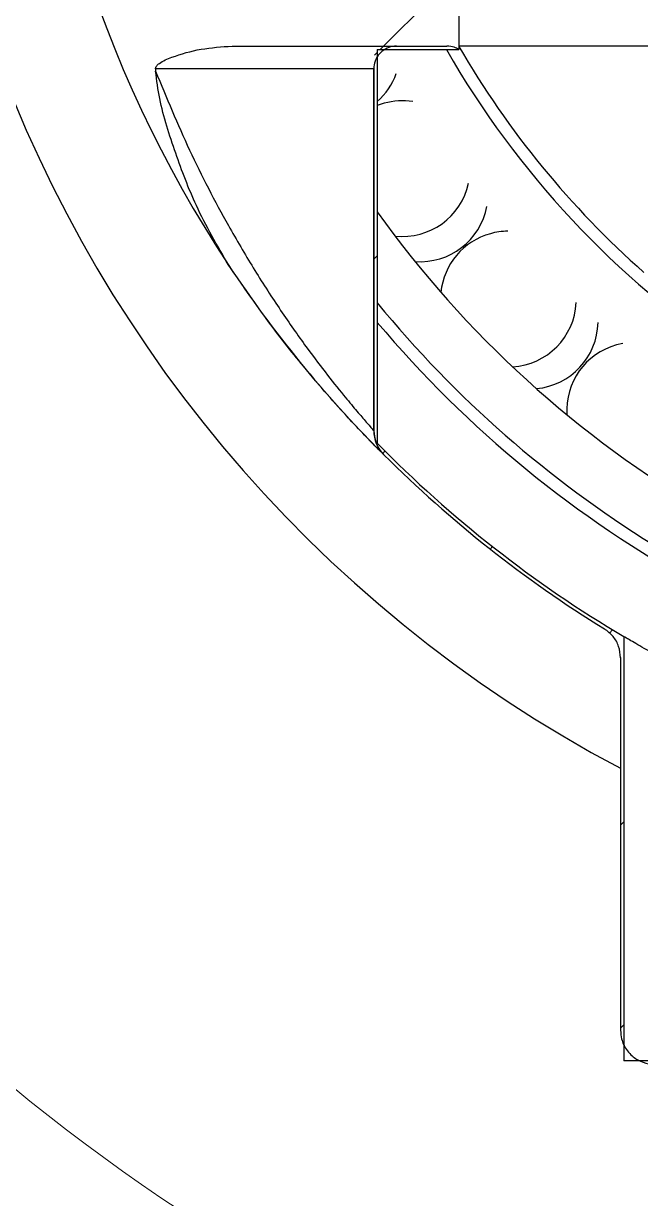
# Model space of a CAD drawing. Header units: millimetres. Extents: x 2 to 1187, y 2 to 839.
# Drawn here: x 152.16 to 165.79, y 420.16 to 446.13 of the extents above; entities that cross this region are included whole.
import ezdxf

# ---------------------------------------------------------------- set-up
doc = ezdxf.new("R2010")
doc.units = ezdxf.units.MM
doc.dimstyles.new('SLDDIMSTYLE0', dxfattribs={"dimtxt": 0.18, "dimasz": 3.302, "dimexe": 0, "dimexo": 0.0625, "dimgap": 0, "dimtad": 0, "dimtih": 1, "dimtoh": 1, "dimdec": 0, "dimrnd": 1e-09, "dimzin": 0, "dimdsep": 46, "dimtxsty": 'Standard', "dimsah": 1, "dimcen": 0.09, "dimadec": 0, "dimazin": 0, "dimtfac": 3.302, "dimtdec": 0, "dimtofl": 0, "dimtmove": 0, "dimatfit": 3, "dimfxl": 1, "dimfrac": 2, "dimtolj": 1, "dimtzin": 0, "dimarcsym": 0})

# ---------------------------------------------------------------- blocks, each defined once
blk = doc.blocks.new('SW_HATCH_1')
at = {"color": 0, "linetype": 'Continuous', "lineweight": 18}
for p, q in [((-7.14, -34.08), (-1.466, -28.407)), ((-7.265, -34.206), (-7.206, -34.147)), ((-7.281, -38.712), (-7.206, -38.637)), ((-7.086, -43.007), (-7.035, -42.956)), ((-4.71, -45.121), (-4.656, -45.067)), ((-2.078, -46.979), (-2.005, -46.906)), ((-1.831, -51.222), (-1.756, -51.147)), ((-1.831, -55.712), (-1.756, -55.637))]:
    blk.add_line(p, q, dxfattribs=at)

msp = doc.modelspace()

# ---------------------------------------------------------------- linework, layer by layer
at = {"color": 7, "linetype": 'Continuous', "lineweight": 25}
for p, q in [((161.7774, 455.6256), (161.7774, 445.5516)), ((156.7703, 445.6266), (160.3985, 445.6266)), ((160.401, 445.6266), (161.5173, 445.6266)), ((161.7774, 445.6266), (161.7779, 445.6266)), ((161.7774, 445.6266), (161.7779, 445.6257)), ((161.7779, 445.6266), (161.7779, 445.6257)), ((161.7779, 445.6266), (161.7807, 445.6266)), ((161.7779, 445.6257), (161.7807, 445.6209)), ((161.7807, 445.6266), (161.7807, 445.6209)), ((167.4645, 445.6266), (161.7807, 445.6266)), ((159.976, 445.5516), (161.7807, 445.5516)), ((159.976, 445.5516), (159.976, 436.8491)), ((159.8985, 445.1266), (155.078, 445.1266)), ((155.078, 445.1266), (155.078, 445.0744)), ((159.8985, 437.1297), (159.8985, 445.1266)), ((159.901, 445.1266), (159.8985, 445.1266)), ((159.901, 445.1266), (159.901, 437.1273)), ((160.1309, 444.3644), (159.976, 444.3124)), ((165.3999, 439.055), (165.2632, 439.0241)), ((159.8985, 437.1297), (159.901, 437.1273)), ((160.1215, 436.596), (160.1188, 436.5987)), ((165.4264, 432.5759), (165.4264, 423.2016)), ((165.3479, 432.1129), (165.3479, 423.8766)), ((165.3514, 432.1106), (165.3514, 423.8766)), ((165.3479, 423.8766), (165.3514, 423.8766)), ((169.1778, 423.2016), (165.4264, 423.2016))]:
    msp.add_line(p, q, dxfattribs=at)
at = {"color": 7, "linetype": 'Continuous', "lineweight": 18}
msp.add_circle((179.0979, 455.6266), 42.7508, dxfattribs=at)
at = {"color": 7, "linetype": 'Continuous', "lineweight": 25}
for centre, radius, start, end in [((179.0979, 455.6266), 56.25, 154.83497, 352.33774), ((179.0979, 455.6266), 29.375, 154.83497, 242.08993), ((179.0979, 455.6266), 26.875, 180.00212, 213.53281), ((179.0979, 455.6266), 20, 210.01885, 228.59038), ((179.0979, 455.6266), 20.275, 209.79626, 236.2982), ((158.9883, 445.5343), 1.5, 311.18379, 339.90039), ((160.5303, 442.9186), 1.5, 81.13817, 105.44097), ((160.5303, 442.9186), 1.5, 263.98621, 347.63851), ((160.9237, 442.3621), 1.5, 265.72178, 349.37408), ((179.0979, 455.6266), 23.5, 215.54111, 239.83967), ((162.8752, 440.0358), 1.5, 105.44097, 174.26415), ((162.8752, 440.0358), 1.5, 90.61185, 105.44097), ((179.0979, 455.6266), 26.875, 213.53281, 224.88506), ((179.0979, 455.6266), 24.725, 219.34126, 238.20334), ((162.8752, 440.0358), 1.5, 273.4599, 357.1122), ((179.0979, 455.6266), 25, 220.10398, 241.2702), ((163.3548, 439.5516), 1.5, 275.19546, 358.84776), ((165.6626, 437.5782), 1.5, 105.44097, 183.73783), ((160.6485, 437.1297), 0.75, 180, 225.07354), ((179.0979, 455.6266), 26.8, 224.47924, 239.32753), ((179.0979, 455.6266), 26.875, 225.08164, 238.34747)]:
    msp.add_arc(centre, radius, start, end, dxfattribs=at)
for points, knots in [([(155.078, 445.1266), (155.0792, 445.1368), (155.082, 445.1605), (155.1102, 445.2034), (155.2194, 445.2946), (155.5496, 445.429), (156.0852, 445.581), (156.5397, 445.6112), (156.7703, 445.6266)], [0, 0, 0, 0, 0.0167781, 0.0390478, 0.0823418, 0.2502389, 0.6195707, 1, 1, 1, 1]), ([(160.401, 445.6266), (160.3998, 445.6266), (160.3427, 445.6264), (160.2287, 445.6061), (160.0798, 445.5222), (159.9809, 445.4093), (159.9172, 445.2761), (159.901, 445.1837), (159.901, 445.1271), (159.901, 445.1266)], [0, 0, 0, 0, 0.0046072, 0.2193349, 0.4340614, 0.648769, 0.7831566, 0.9978018, 1, 1, 1, 1]), ([(161.7807, 445.5516), (161.7782, 445.5531), (161.7458, 445.5729), (161.6614, 445.6133), (161.5717, 445.6215), (161.5173, 445.6266)], [0, 0, 0, 0, 0.0318825, 0.4118483, 1, 1, 1, 1]), ([(156.6957, 440.7804), (156.4426, 441.2153), (155.9805, 442.0094), (155.5147, 443.2624), (155.1872, 444.2523), (155.105, 444.8709), (155.078, 445.0744)], [0, 0, 0, 0, 0.3260141, 0.5952914, 0.8668755, 1, 1, 1, 1]), ([(155.078, 445.0744), (155.3206, 444.4881), (155.8057, 443.3162), (156.556, 441.8715), (157.2342, 440.7172), (157.8048, 439.8304), (158.3437, 439.059), (158.8299, 438.4142), (159.2117, 437.935), (159.5077, 437.5798), (159.6886, 437.369), (159.8491, 437.1851), (159.8778, 437.1529), (159.8985, 437.1297)], [0, 0, 0, 0, 0.15964144, 0.31911568, 0.4135887, 0.50824994, 0.60242568, 0.68053695, 0.75854122, 0.81822299, 0.8778552, 0.91231461, 1, 1, 1, 1]), ([(160.0546, 436.6631), (160.041, 436.6767), (160.0023, 436.7153), (159.7523, 436.9693), (159.4998, 437.2357), (159.2066, 437.5531), (158.8788, 437.9166), (158.2627, 438.6406), (157.5169, 439.5849), (156.9696, 440.3817), (156.6957, 440.7804)], [0, 0, 0, 0, 0.0711653, 0.2010048, 0.331017, 0.3377104, 0.4708536, 0.6041565, 0.8018956, 1, 1, 1, 1]), ([(159.901, 437.1273), (159.9093, 437.0431), (159.926, 436.8746), (160.026, 436.6983), (160.1024, 436.6165), (160.1215, 436.596)], [0, 0, 0, 0, 0.4284832, 0.8569634, 1, 1, 1, 1]), ([(165.3514, 432.1106), (165.3429, 432.1947), (165.326, 432.3629), (165.1985, 432.593), (165.0631, 432.6969), (164.9948, 432.7493)], [0, 0, 0, 0, 0.3312477, 0.66249213, 1, 1, 1, 1]), ([(167.0979, 431.667), (166.9853, 431.7226), (166.6109, 431.9075), (166.1413, 432.165), (165.7048, 432.4108), (165.4566, 432.5582), (165.4434, 432.566), (165.4375, 432.5694)], [0, 0, 0, 0, 0.10183377, 0.33849654, 0.5760446, 0.81248428, 1, 1, 1, 1]), ([(165.3514, 432.1106), (165.3474, 432.1132), (165.3429, 432.1162), (165.3493, 432.112), (165.35, 432.1116)], [0, 0, 0, 0, 0.8817184, 1, 1, 1, 1]), ([(165.3514, 423.8766), (165.3563, 423.8118), (165.3677, 423.6628), (165.4566, 423.4761), (165.599, 423.3067), (165.7854, 423.181), (165.9731, 423.1301), (166.0794, 423.1272), (166.1016, 423.1266)], [0, 0, 0, 0, 0.1652545, 0.3797423, 0.5139122, 0.728524, 0.9431343, 1, 1, 1, 1])]:
    msp.add_open_spline(points, degree=3, knots=knots, dxfattribs=at)

# ---------------------------------------------------------------- block references
at = {"color": 7, "linetype": 'Continuous', "lineweight": 18}
msp.add_blockref('SW_HATCH_1', (167.1822, 479.6319), dxfattribs=at)

# ---------------------------------------------------------------- leaders
at = {"color": 7, "linetype": 'Continuous', "lineweight": 0}
msp.add_leader([(179.0979, 455.6266), (86.4608, 427.5134)], dimstyle='SLDDIMSTYLE0', dxfattribs=at)

doc.saveas('drawing.dxf')
